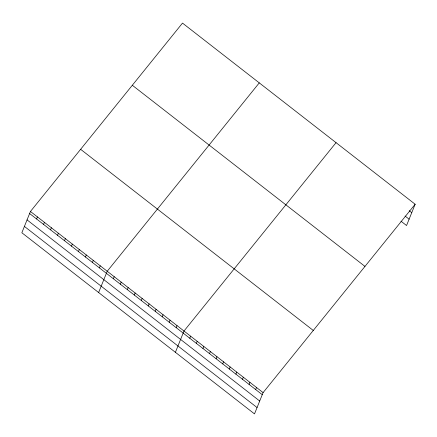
<?xml version="1.0" encoding="UTF-8"?>
<svg xmlns="http://www.w3.org/2000/svg" width="437" height="437" viewBox="0 0 437 437"><rect width="100%" height="100%" fill="white"/><g stroke="black" fill="none" stroke-linecap="round" stroke-linejoin="round"><path stroke-width="0.66" d="M30.448 211.475L21.85 232.757L254.503 413.899L263.101 392.617L415.15 204.243L182.497 23.101L30.448 211.475L263.101 392.617M36.593 218.975L37.429 216.905M43.574 224.41L44.41 222.34M50.55 229.84L51.386 227.775M57.531 235.275L58.367 233.211M64.512 240.711L65.348 238.646M71.493 246.146L72.329 244.081M78.469 251.581L79.305 249.516M85.45 257.016L86.286 254.946M92.431 262.451L93.267 260.381M99.412 267.881L100.242 265.816M98.625 292.533L107.223 271.251L259.272 82.877M113.369 278.751L114.204 276.687M120.35 284.187L121.186 282.122M127.325 289.622L128.161 287.551M134.306 295.057L135.142 292.987M141.288 300.487L142.123 298.422M148.269 305.922L149.104 303.857M155.244 311.357L156.08 309.292M162.225 316.792L163.061 314.727M169.206 322.227L170.042 320.157M176.187 327.663L177.018 325.592M175.401 352.309L183.999 331.028L336.048 142.653M189.756 338.227L190.592 336.162M196.35 343.362L197.185 341.292M202.943 348.491L203.773 346.426M209.531 353.626L210.366 351.556M216.124 358.755L216.96 356.69M222.717 363.89L223.553 361.825M229.31 369.025L230.141 366.954M235.898 374.154L236.734 372.089M242.491 379.289L243.327 377.218M249.085 384.418L249.92 382.353M255.678 389.553L256.508 387.488M415.15 204.243L406.552 225.525L400.975 221.182M409.218 210.678L411.752 212.65M405.055 216.025L409.114 219.188M132.318 85.264L364.971 266.406M80.626 149.312L313.28 330.454M29.612 213.54L262.266 394.682M27.05 219.882L259.704 401.024M24.412 226.415L257.065 407.557"/></g></svg>
